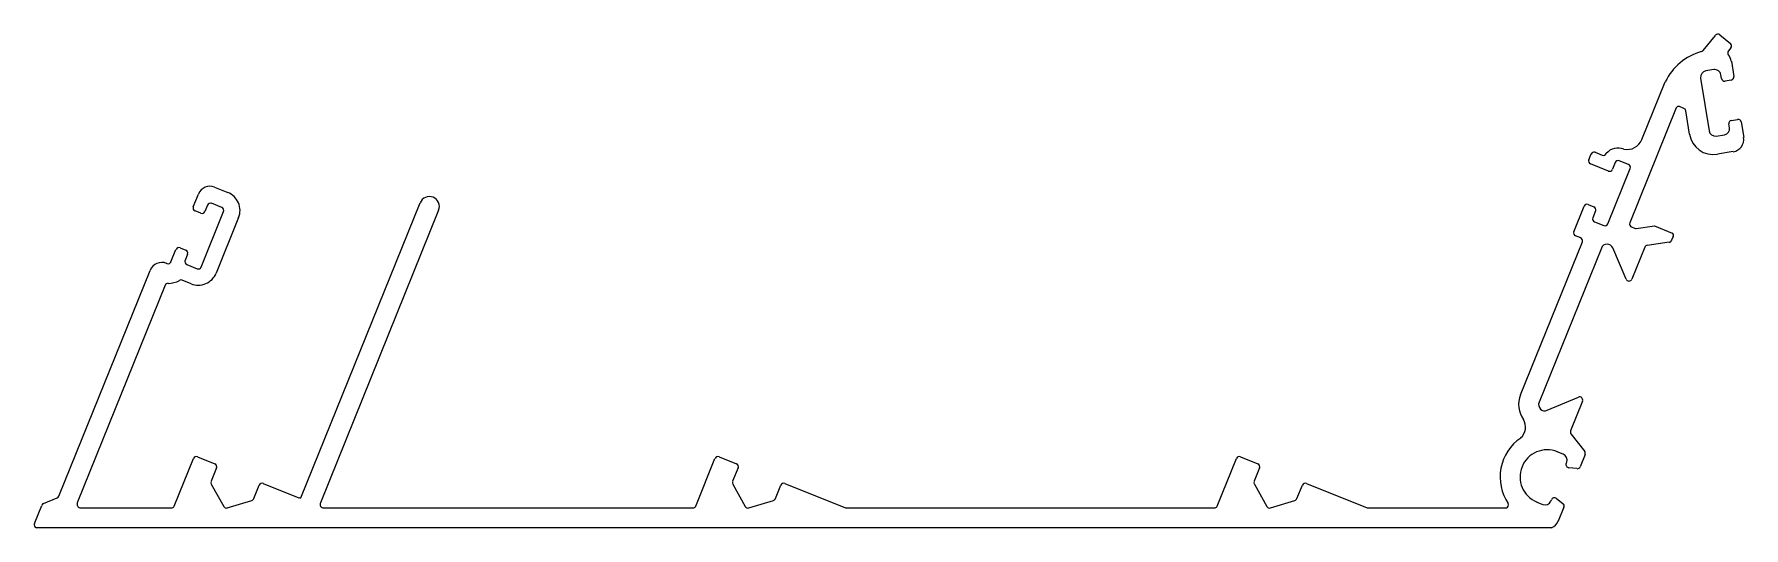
# Model space of a CAD drawing. Extents: x -60 to 77, y 2 to 41.
import ezdxf

# ---------------------------------------------------------------- set-up
doc = ezdxf.new("R2010")
doc.units = 0
doc.layers.add('1', color=4, linetype='CONTINUOUS')

msp = doc.modelspace()

# ---------------------------------------------------------------- linework, layer by layer
at = {"layer": '1', "color": 7}
for p, q in [((73.79, 39.86), (74.76, 41.06)), ((75.11, 41.1), (75.97, 40.41)), ((76.01, 40.06), (75.8, 39.81)), ((76.04, 39), (76.24, 37.76)), ((68.86, 32.69), (70.73, 37.33)), ((73.57, 37.63), (74.26, 33.39)), ((74.63, 38.31), (73.99, 38.21)), ((75.25, 37.6), (75.2, 37.9)), ((76.03, 37.47), (75.54, 37.39)), ((71.61, 35.24), (67.89, 26.01)), ((72.22, 35.2), (71.89, 35.34)), ((72.68, 33.13), (72.38, 35.01)), ((76.05, 34.24), (76.54, 34.32)), ((74.83, 32.98), (75.48, 33.08)), ((75.89, 33.65), (75.84, 33.95)), ((76.83, 34.11), (77.03, 32.87)), ((65.11, 31.68), (65.68, 31.45)), ((76.2, 31.73), (74.92, 31.52)), ((64.59, 31.07), (64.78, 31.54)), ((66.17, 30.17), (64.73, 30.75)), ((66.13, 25.93), (67.93, 30.38)), ((66.72, 30.86), (66.5, 30.31)), ((67.79, 30.7), (67.05, 31)), ((-45.7, 28.88), (-44.63, 28.44)), ((-47.41, 27.3), (-47, 28.32)), ((-45.12, 27.24), (-45.95, 27.58)), ((-38.77, 3.94), (-29.21, 27.62)), ((64.55, 27.48), (65.01, 27.29)), ((-46.81, 26.79), (-47.27, 26.98)), ((-46.78, 22.46), (-44.98, 26.91)), ((-46.28, 27.44), (-46.48, 26.93)), ((-43.77, 26.43), (-45.57, 21.98)), ((-27.72, 27.02), (-37.21, 3.54)), ((63.4, 25.3), (64.22, 27.34)), ((65.15, 26.97), (64.92, 26.41)), ((65.06, 26.09), (65.8, 25.79)), ((63.95, 24.81), (63.53, 24.98)), ((68.02, 25.68), (68.28, 25.58)), ((68.41, 25.56), (69.86, 25.76)), ((69.86, 25.76), (71.28, 25.19)), ((71.38, 24.92), (71.25, 24.61)), ((-49.2, 22.88), (-48.8, 23.87)), ((-48.47, 24.01), (-48.01, 23.82)), ((-47.87, 23.5), (-48.07, 22.99)), ((59.13, 12.21), (64.09, 24.49)), ((65.61, 23.99), (60.61, 11.61)), ((67.59, 21.5), (66.53, 24)), ((69.09, 24.05), (68.06, 21.5)), ((71.06, 24.45), (69.28, 24.2)), ((-58.2, 4.07), (-50.88, 22.19)), ((-49.55, 22.76), (-49.52, 22.74)), ((-47.93, 22.66), (-47.1, 22.33)), ((-49.67, 21), (-56.73, 3.52)), ((-47.59, 21.12), (-48.3, 21.41)), ((61.27, 10.96), (63.77, 12.02)), ((64.1, 11.7), (63.13, 9.32)), ((63.17, 9.07), (64.27, 7.66)), ((-48.94, 3.27), (-47.4, 7.09)), ((-47.07, 7.23), (-45.68, 6.67)), ((-7.08, 3.27), (-5.54, 7.09)), ((-5.21, 7.23), (-3.82, 6.67)), ((34.78, 3.27), (36.33, 7.09)), ((36.65, 7.23), (38.04, 6.67)), ((62.55, 7.44), (62.07, 7.63)), ((64.31, 7.41), (63.91, 6.43)), ((-45.54, 6.34), (-45.98, 5.26)), ((-3.68, 6.34), (-4.12, 5.26)), ((38.18, 6.34), (37.74, 5.26)), ((62.78, 6.69), (62.83, 6.79)), ((63.65, 6.28), (62.99, 6.34)), ((-45.97, 5.04), (-44.97, 3.24)), ((-42.55, 3.87), (-42.11, 4.96)), ((-41.79, 5.09), (-38.94, 3.94)), ((-4.11, 5.04), (-3.11, 3.24)), ((-0.69, 3.87), (-0.25, 4.96)), ((0.07, 5.09), (4.95, 3.12)), ((37.76, 5.04), (38.75, 3.24)), ((41.17, 3.87), (41.61, 4.96)), ((41.94, 5.09), (46.81, 3.12)), ((-60.16, 1.86), (-59.57, 3.33)), ((-59.43, 3.47), (-58.33, 3.93)), ((-56.45, 3.12), (-49.1, 3.12)), ((-44.68, 3.12), (-42.71, 3.73)), ((-36.94, 3.12), (-7.24, 3.12)), ((-2.82, 3.12), (-0.85, 3.73)), ((4.95, 3.12), (34.62, 3.12)), ((39.05, 3.12), (41.01, 3.73)), ((46.81, 3.12), (58, 3.12)), ((60.44, 3.59), (60.92, 3.4)), ((61.57, 3.68), (61.61, 3.78)), ((62, 3.88), (62.52, 3.47)), ((62.6, 3.18), (62.15, 2.07)), ((61.61, 1.52), (-60, 1.52))]:
    msp.add_line(p, q, dxfattribs=at)
for centre, radius, start, end in [((73.59, 40.01), 0.25, 281.6675, 321), ((74.96, 40.91), 0.25, 51, 141), ((76, 39.65), 0.25, 141, 220.676), ((75.81, 40.21), 0.25, 321, 51), ((74.86, 35.37), 4.56, 105.4329, 154.611), ((75.05, 38.84), 1, 9.2, 40.676), ((74.07, 37.71), 0.5, 99.2, 189.2), ((74.71, 37.82), 0.497, 8.8592, 99.5408), ((75.5, 37.64), 0.25, 189.2, 279.2), ((75.99, 37.72), 0.25, 279.2, 9.2), ((71.8, 35.16), 0.201, 64.1302, 156.962), ((72.13, 34.97), 0.251, 9.2768, 68), ((76.58, 34.07), 0.25, 9.2, 99.2), ((74.61, 33.44), 1.95, 189.2, 279.2), ((74.75, 33.47), 0.5, 189.2, 279.2), ((75.4, 33.57), 0.5, 279.2, 9.2), ((76.09, 33.99), 0.25, 99.2, 189.2), ((65.01, 31.44), 0.25, 68, 158), ((65.77, 31.68), 0.25, 248, 338), ((66.95, 30.77), 1.25, 68, 139.3371), ((67.67, 33.19), 1.29, 258.632, 337.3074), ((76.04, 32.71), 1, 279.2, 9.2), ((64.83, 30.98), 0.25, 158, 248), ((66.26, 30.4), 0.25, 248, 338), ((66.95, 30.77), 0.25, 68, 158), ((67.69, 30.47), 0.25, 338, 68.0001), ((-46.07, 27.95), 1, 68, 158), ((-46.05, 27.34), 0.25, 68, 158), ((-45.21, 27.01), 1.55, 338, 68.0001), ((-28.46, 27.32), 0.8, 338, 158), ((64.45, 27.25), 0.25, 68, 158), ((-47.18, 27.21), 0.25, 158, 248), ((-46.71, 27.02), 0.25, 248, 338), ((-45.21, 27.01), 0.25, 338, 68), ((65.15, 26.32), 0.25, 158, 248), ((64.92, 27.06), 0.25, 338, 68), ((63.63, 25.21), 0.25, 158, 248), ((63.85, 24.58), 0.25, 338, 68), ((65.9, 26.02), 0.25, 248, 338), ((68.12, 25.91), 0.25, 158, 248.0001), ((68.37, 25.81), 0.25, 248, 278), ((71.2, 25.01), 0.201, 334.1302, 66.962), ((-48.56, 23.78), 0.25, 68, 158), ((-48.1, 23.59), 0.25, 338, 68), ((66.07, 23.8), 0.5, 23, 158), ((69.32, 23.96), 0.25, 98, 158), ((71.02, 24.7), 0.25, 278, 338), ((-49.93, 21.81), 1.02, 68, 158), ((-49.43, 22.97), 0.25, 248, 338), ((-47.84, 22.9), 0.254, 158, 248), ((-47.01, 22.56), 1.55, 247.9999, 338), ((-47.01, 22.56), 0.25, 248, 338), ((-49.43, 20.9), 0.254, 89.9126, 158), ((-49.43, 22.97), 1.82, 269.9126, 299.7433), ((-48.4, 21.17), 0.254, 68, 119.7433), ((67.82, 21.59), 0.25, 203, 338), ((61.07, 11.42), 2.1, 158, 215.02), ((61.07, 11.42), 0.5, 158, 293), ((63.86, 11.79), 0.25, 338, 113), ((58.37, 9.61), 1.15, 311.0203, 31.8569), ((61.26, 5.61), 3.78, 124.2126, 214.3194), ((63.37, 9.23), 0.25, 158, 218), ((-47.17, 7), 0.25, 68.0144, 158), ((-5.3, 7), 0.25, 68.0144, 158), ((36.56, 7), 0.25, 68.0144, 158), ((61.26, 5.61), 2.18, 68, 248), ((62.36, 6.98), 0.5, 338, 68), ((64.07, 7.51), 0.25, 338, 38), ((-45.78, 6.43), 0.25, 338, 68.0144), ((-3.91, 6.43), 0.25, 338, 68.0144), ((37.95, 6.43), 0.25, 338, 68.0144), ((63.02, 6.6), 0.254, 158, 264.1443), ((63.68, 6.52), 0.25, 264.1443, 338), ((-45.75, 5.16), 0.25, 158, 209), ((-41.88, 4.86), 0.25, 68.0144, 158), ((-3.89, 5.16), 0.25, 158, 209), ((-0.02, 4.86), 0.25, 68.0144, 158), ((37.97, 5.16), 0.25, 158, 209), ((41.84, 4.86), 0.25, 68.0144, 158), ((-59.33, 3.24), 0.25, 113, 158), ((-58.43, 4.16), 0.25, 293, 338), ((-56.44, 3.43), 0.303, 163.1514, 268.4422), ((-49.17, 3.36), 0.25, 287, 338), ((-44.75, 3.36), 0.25, 209, 287), ((-42.78, 3.97), 0.25, 287, 338), ((-38.85, 4.18), 0.25, 248.3661, 287), ((-36.94, 3.42), 0.295, 156.3883, 270.4621), ((-7.31, 3.36), 0.25, 287, 338), ((-2.89, 3.36), 0.25, 209, 287), ((-0.92, 3.97), 0.25, 287, 338), ((34.55, 3.36), 0.25, 287, 338), ((38.97, 3.36), 0.25, 209, 287), ((40.94, 3.97), 0.25, 287, 338), ((57.89, 3.37), 0.267, 293.6908, 25.1565), ((61.1, 3.86), 0.5, 248, 338), ((61.84, 3.68), 0.254, 51.8557, 158), ((62.37, 3.28), 0.25, 338, 51.8557), ((-59.93, 1.76), 0.25, 158, 253), ((61.22, 2.45), 1, 293, 338)]:
    msp.add_arc(centre, radius, start, end, dxfattribs=at)

doc.saveas('drawing.dxf')
